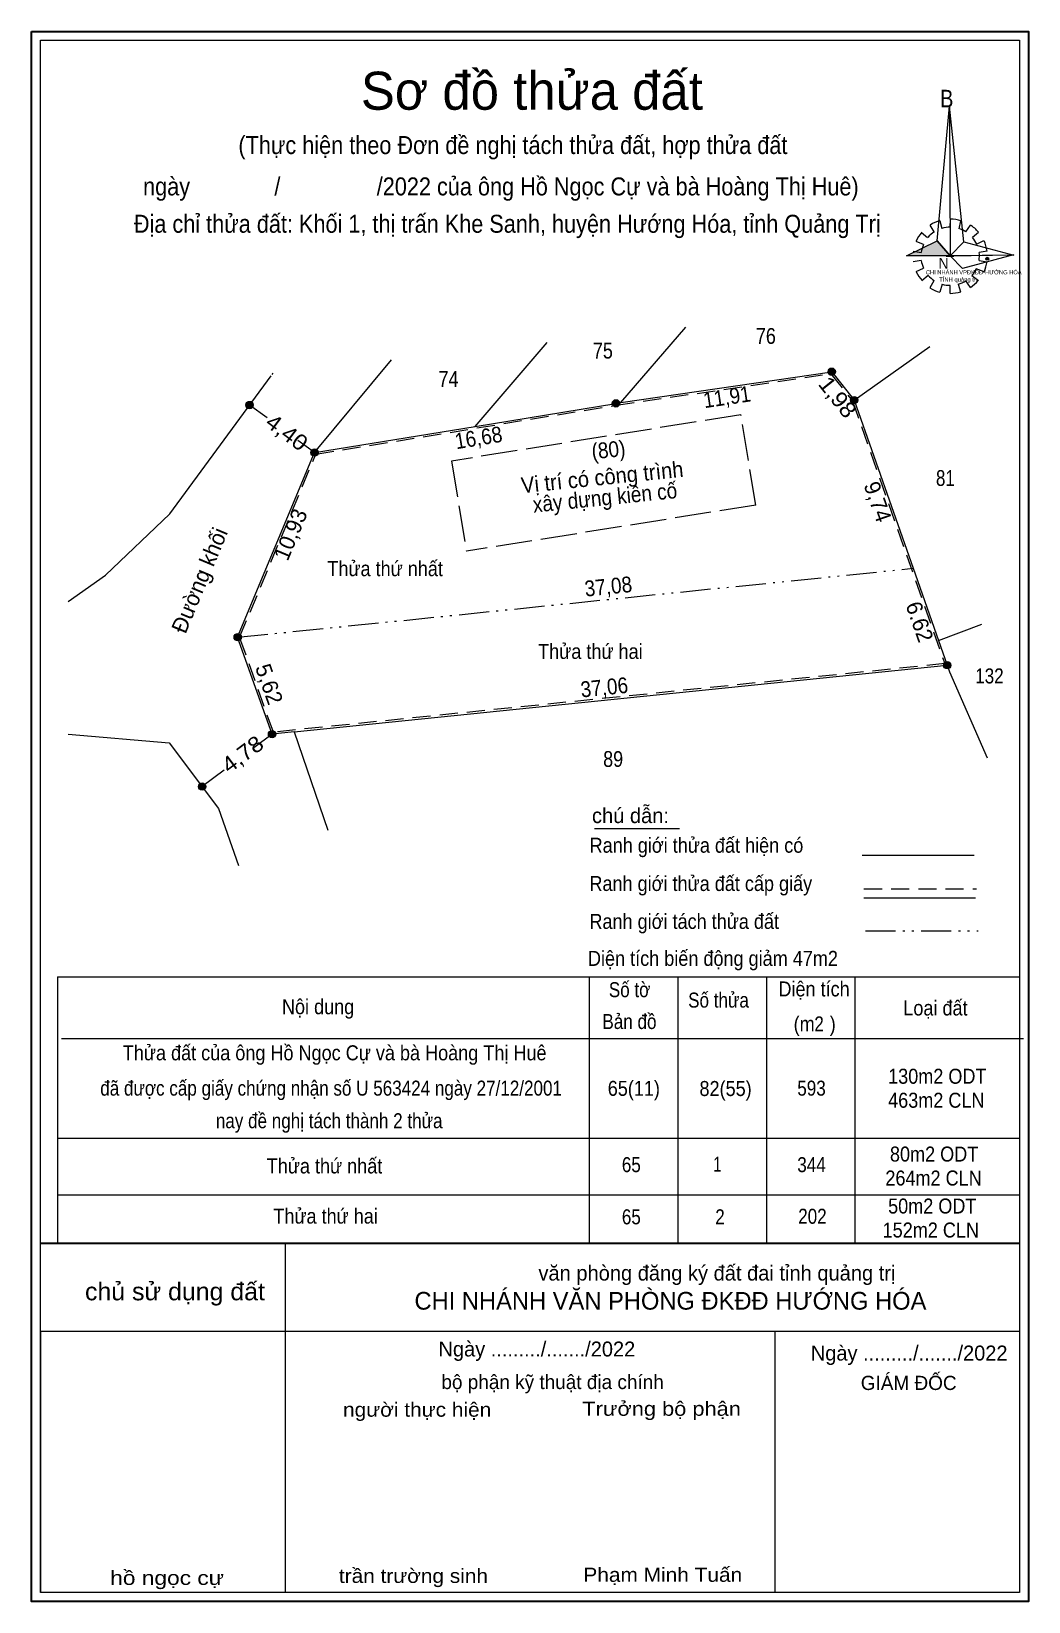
# Model space of a CAD drawing. Header units: metres. Extents: x 551867.3 to 551921.8, y 1840013.1 to 1840098.9.
import ezdxf
from ezdxf.enums import TextEntityAlignment as Align

# ---------------------------------------------------------------- set-up
doc = ezdxf.new("R2010")
doc.units = ezdxf.units.M
doc.header["$LTSCALE"] = 0.33
doc.header["$PDMODE"] = 32
doc.header["$PDSIZE"] = 0.165
for name, pattern in [('DASH_DOUBLE_DOT', [9.2, 5, -1.2, 0.3, -1.2, 0.3, -1.2]), ('LONG_DASHED', [7.5, 6, -1.5]), ('MEDIUM_DASHED', [4.5, 3, -1.5])]:
    doc.linetypes.add(name, pattern=pattern)
for name, color, linetype, lineweight in [('1', 7, 'Continuous', 13), ('10', 7, 'Continuous', 13), ('17', 7, 'Continuous', 13), ('20', 7, 'Continuous', 13), ('22', 7, 'Continuous', 13), ('4', 7, 'LONG_DASHED', 13), ('5', 7, 'Continuous', 35), ('6', 7, 'Continuous', 13), ('61', 7, 'Continuous', 13), ('63', 7, 'DASH_DOUBLE_DOT', 13), ('8', 7, 'MEDIUM_DASHED', 13), ('9', 7, 'DASH_DOUBLE_DOT', 13)]:
    doc.layers.add(name, color=color, linetype=linetype, lineweight=lineweight)
doc.layers.add('2', color=7, linetype='Continuous')
doc.layers.add('7', color=7, linetype='Continuous')

msp = doc.modelspace()

# ---------------------------------------------------------------- hatches: boundary and pattern name
at = {"layer": '1'}
msp.add_hatch(color=256, dxfattribs=at).paths.add_polyline_path([(551915.09, 1840086.67), (551916.75, 1840087.49), (551917.46, 1840086.67)])
at = {"layer": '20'}
for points in [[(551911.2, 1840080.34, 1), (551910.8, 1840080.34, 1)], [(551899.42, 1840078.61, 1), (551899.02, 1840078.61, 1)], [(551912.43, 1840078.79, 1), (551912.03, 1840078.79, 1)], [(551879.4131, 1840078.5195, 1), (551879.0131, 1840078.5195, 1)], [(551882.96, 1840075.92, 1), (551882.56, 1840075.92, 1)], [(551878.763, 1840065.8332, 1), (551878.363, 1840065.8332, 1)], [(551878.763, 1840065.8332, 1), (551878.363, 1840065.8332, 1)], [(551917.5088, 1840064.3012, 1), (551917.1088, 1840064.3012, 1)], [(551880.6375, 1840060.5394, 1), (551880.2375, 1840060.5394, 1)], [(551876.817, 1840057.674, 1), (551876.417, 1840057.674, 1)]]:
    msp.add_hatch(color=256, dxfattribs=at).paths.add_polyline_path(points)

# ---------------------------------------------------------------- linework, layer by layer
at = {"layer": '1'}
for p, q in [((551916.6, 1840087.98), (551916.37, 1840088.34)), ((551916.91, 1840088.59), (551917.01, 1840088.16)), ((551917.46, 1840088.23), (551917.48, 1840088.67)), ((551918.04, 1840088.59), (551917.94, 1840088.15)), ((551918.33, 1840087.98), (551918.57, 1840088.34)), ((551916.01, 1840087.29), (551915.61, 1840087.46)), ((551915.91, 1840087.95), (551916.23, 1840087.67)), ((551919.01, 1840087.95), (551918.68, 1840087.68)), ((551918.91, 1840087.31), (551919.31, 1840087.5)), ((551915.44, 1840086.92), (551915.88, 1840086.85)), ((551917.25, 1840086.66), (551917.67, 1840086.66)), ((551919.49, 1840086.92), (551919.05, 1840086.85)), ((551915.88, 1840086.41), (551915.44, 1840086.34)), ((551915.61, 1840085.81), (551916.01, 1840086)), ((551919.32, 1840085.79), (551918.89, 1840085.96)), ((551919.05, 1840086.41), (551919.49, 1840086.34)), ((551916.27, 1840085.59), (551915.93, 1840085.31)), ((551916.37, 1840084.94), (551916.59, 1840085.32)), ((551917.04, 1840085.12), (551916.91, 1840084.69)), ((551917.46, 1840084.62), (551917.46, 1840085.05)), ((551917.9, 1840085.12), (551918.03, 1840084.7)), ((551918.57, 1840084.94), (551918.33, 1840085.31)), ((551918.65, 1840085.59), (551919.01, 1840085.32)), ((551880.17, 1840077.82), (551879.21, 1840078.52)), ((551882.76, 1840075.92), (551881.85, 1840076.59)), ((551880.44, 1840060.54), (551879.44, 1840059.79)), ((551877.83, 1840058.58), (551876.62, 1840057.67)), ((551868.73, 1840047.28), (551868.73, 1840032.73)), ((551868.73, 1840047.28), (551921.26, 1840047.28)), ((551897.76, 1840047.28), (551897.76, 1840032.73)), ((551902.59, 1840047.28), (551902.59, 1840032.73)), ((551907.43, 1840047.28), (551907.43, 1840032.73)), ((551912.27, 1840047.28), (551912.27, 1840032.73)), ((551868.94, 1840043.91), (551921.47, 1840043.91)), ((551868.73, 1840038.46), (551921.26, 1840038.46)), ((551868.73, 1840035.38), (551921.26, 1840035.38)), ((551871.35, 1840032.73), (551921.26, 1840032.73)), ((551881.16, 1840032.73), (551881.16, 1840013.64)), ((551867.3, 1840032.26), (551867.3, 1840013.15)), ((551867.79, 1840027.93), (551921.26, 1840027.93)), ((551867.79, 1840027.93), (551867.79, 1840013.64)), ((551907.89, 1840027.93), (551907.89, 1840013.64))]:
    msp.add_line(p, q, dxfattribs=at)
at = {"layer": '1', "lineweight": 35}
msp.add_line((551867.79, 1840032.73), (551921.26, 1840032.73), dxfattribs=at)
at = {"layer": '1'}
for points in [[(551917.44, 1840094.84), (551917.46, 1840086.67), (551916.75, 1840087.49)], [(551917.44, 1840094.84), (551917.46, 1840086.67), (551918.21, 1840087.43)], [(551915.09, 1840086.67), (551916.75, 1840087.49), (551917.46, 1840086.67)], [(551920.95, 1840086.7), (551917.46, 1840086.67), (551918.21, 1840087.43)], [(551920.92, 1840086.72), (551918.15, 1840085.97), (551917.46, 1840086.67)]]:
    msp.add_lwpolyline(points, close=True, dxfattribs=at)
for centre, major_axis, start_param, end_param in [((551917.469, 1840086.6454), (2.0355, 0), 1.8495599, 2.1390092), ((551917.469, 1840086.6454), (1.5953, 0), 1.5698559, 1.8561107), ((551917.469, 1840086.6454), (2.0355, 0), 1.2792421, 1.5633222), ((551917.469, 1840086.6454), (2.0355, 0), 0.7105624, 0.9968723), ((551917.469, 1840086.6454), (2.0355, 0), 2.4395818, 2.7240025), ((551917.469, 1840086.6454), (1.5953, 0), 2.1337354, 2.4449626), ((551917.469, 1840086.6454), (1.5953, 0), 1.0027091, 1.2755622), ((551917.469, 1840086.6454), (1.5953, 0), 0.4267838, 0.7064646), ((551917.469, 1840086.6454), (2.0355, 0), 0.1390515, 0.4339332), ((551917.469, 1840086.6454), (1.5953, 0), 2.7236855, 3.0151582), ((551917.469, 1840086.6454), (1.5953, 0), 6.1355839, 6.4161846), ((551917.469, 1840086.6454), (2.0355, 0), 3.5698864, 3.8569187), ((551917.469, 1840086.6454), (1.5953, 0), 3.2822995, 3.5610505), ((551917.469, 1840086.6454), (1.5953, 0), 5.5613733, 5.8395144), ((551917.469, 1840086.6454), (2.0355, 0), 5.8523029, 6.1383965), ((551917.469, 1840086.6454), (1.5953, 0), 3.8607757, 4.1325826), ((551917.4573, 1840086.6333), (2.0355, 0), 4.1470906, 4.4365931), ((551917.469, 1840086.6454), (1.5953, 0), 4.4385468, 4.71314), ((551917.469, 1840086.6454), (1.5953, 0), 4.9908713, 5.2893316), ((551917.469, 1840086.6454), (2.0355, 0), 5.2856142, 5.567987), ((551917.469, 1840086.6454), (2.0355, 0), 4.7130101, 4.9976105)]:
    msp.add_ellipse(centre, major_axis=major_axis, ratio=0.995001, start_param=start_param, end_param=end_param, dxfattribs=at)
msp.add_point((551919.49, 1840086.51), dxfattribs=at)
at = {"layer": '10'}
for p, q in [((551899.49, 1840078.65), (551903.04, 1840082.78)), ((551891.53, 1840077.35), (551895.46, 1840081.93)), ((551912.23, 1840078.79), (551916.36, 1840081.71)), ((551882.76, 1840075.92), (551886.96, 1840080.99)), ((551882.76, 1840075.92), (551891.53, 1840077.35)), ((551916.83, 1840065.66), (551919.2, 1840066.54)), ((551916.83, 1840065.66), (551917.31, 1840064.3)), ((551881.65, 1840060.66), (551917.31, 1840064.3)), ((551881.65, 1840060.66), (551883.49, 1840055.29))]:
    msp.add_line(p, q, dxfattribs=at)
for points in [[(551899.49, 1840078.65), (551911, 1840080.34), (551912.23, 1840078.79)], [(551912.23, 1840078.79), (551915.45, 1840069.6), (551916.83, 1840065.66)], [(551891.53, 1840077.35), (551899.22, 1840078.61), (551899.49, 1840078.65)], [(551881.65, 1840060.66), (551880.44, 1840060.54), (551878.56, 1840065.83), (551882.76, 1840075.92)], [(551917.31, 1840064.3), (551917.44, 1840063.94), (551919.49, 1840059.24)]]:
    msp.add_lwpolyline(points, dxfattribs=at)
at = {"layer": '17'}
msp.add_line((551898.05, 1840055.38), (551902.69, 1840055.38), dxfattribs=at)
at = {"layer": '20'}
for centre in [(551911, 1840080.34), (551899.22, 1840078.61), (551912.23, 1840078.79), (551879.2131, 1840078.5195), (551882.76, 1840075.92), (551878.563, 1840065.8332), (551878.563, 1840065.8332), (551917.3088, 1840064.3012), (551880.4375, 1840060.5394), (551876.617, 1840057.674)]:
    msp.add_circle(centre, 0.2, dxfattribs=at)
at = {"layer": '22'}
for p, q in [((551874.86, 1840072.58), (551880.39, 1840080.12)), ((551869.3, 1840060.53), (551874.82, 1840060.07))]:
    msp.add_line(p, q, dxfattribs=at)
for points in [[(551869.3, 1840067.79), (551871.34, 1840069.22), (551874.86, 1840072.58)], [(551874.82, 1840060.07), (551877.52, 1840056.47), (551878.6, 1840053.36)]]:
    msp.add_lwpolyline(points, dxfattribs=at)
at = {"layer": '4'}
for p, q in [((551906.04, 1840077.99), (551890.24, 1840075.46)), ((551906.85, 1840073.05), (551906.04, 1840077.99)), ((551890.24, 1840075.46), (551891.05, 1840070.53)), ((551906.85, 1840073.05), (551891.05, 1840070.53))]:
    msp.add_line(p, q, dxfattribs=at)
at = {"layer": '5'}
msp.add_lwpolyline([(551867.31, 1840098.93), (551921.75, 1840098.93), (551921.75, 1840013.15), (551867.31, 1840013.15)], close=True, dxfattribs=at)
at = {"layer": '5', "lineweight": 13}
msp.add_lwpolyline([(551921.26, 1840032.73), (551921.26, 1840013.64), (551867.79, 1840013.64), (551867.79, 1840098.45), (551921.26, 1840098.45)], close=True, dxfattribs=at)
at = {"layer": '6'}
for p, q in [((551912.66, 1840053.93), (551918.77, 1840053.93)), ((551912.76, 1840051.6), (551918.86, 1840051.6))]:
    msp.add_line(p, q, dxfattribs=at)
at = {"layer": '6', "linetype": 'MEDIUM_DASHED'}
msp.add_line((551912.76, 1840052.09), (551918.91, 1840052.09), dxfattribs=at)
at = {"layer": '61'}
msp.add_line((551880.49, 1840080.26), (551880.43, 1840080.18), dxfattribs=at)
at = {"layer": '63'}
msp.add_line((551912.84, 1840049.79), (551918.99, 1840049.79), dxfattribs=at)
at = {"layer": '8'}
msp.add_lwpolyline([(551878.67, 1840065.83), (551882.83, 1840075.83), (551899.24, 1840078.51), (551910.96, 1840080.23), (551912.14, 1840078.74), (551917.17, 1840064.39), (551880.51, 1840060.65)], close=True, dxfattribs=at)
at = {"layer": '9'}
msp.add_line((551878.56, 1840065.83), (551915.45, 1840069.6), dxfattribs=at)

# ---------------------------------------------------------------- texts
at = {"layer": '1'}
msp.add_text('Sơ đồ thửa đất', height=2.079, dxfattribs=at).set_placement((551894.63, 1840094.65), align=Align.CENTER)
for s, height, width, p in [('B', 0.9584, 0.85, (551916.92, 1840094.78)), ('N', 0.5989, 0.95, (551916.83, 1840085.96)), ('CHI NHÁNH VPĐKĐĐ-HƯỚNG HÓA', 0.2266, 0.95, (551916.14, 1840085.66)), ('TỈNH quảng trị', 0.2267, 1.05, (551916.87, 1840085.26))]:
    msp.add_text(s, height=height, dxfattribs=dict(at, width=width)).set_placement(p)
for s, height, p in [('văn phòng đăng ký đất đai tỉnh quảng trị', 0.8194, (551914.48, 1840030.69)), ('CHI NHÁNH VĂN PHÒNG ĐKĐĐ HƯỚNG HÓA', 0.9677, (551916.17, 1840029.1)), ('GIÁM ĐỐC', 0.7741, (551917.82, 1840024.71)), ('bộ phận kỹ thuật địa chính', 0.7741, (551901.83, 1840024.76))]:
    msp.add_text(s, height=height, dxfattribs=at).set_placement(p, align=Align.RIGHT)
for s, height, width, p in [('chủ sử dụng đất', 0.9677, 1.05, (551880.05, 1840029.61)), ('người thực hiện', 0.7741, 1.1, (551892.41, 1840023.25)), ('Trưởng bộ phận', 0.7741, 1.15, (551906.04, 1840023.3)), ('hồ ngọc cự', 0.7727, 1.2, (551877.81, 1840014.06)), ('trần trường sinh', 0.7727, 1.1, (551892.23, 1840014.17)), ('Phạm Minh Tuấn', 0.7741, 1.1, (551906.11, 1840014.23))]:
    msp.add_text(s, height=height, dxfattribs=dict(at, width=width)).set_placement(p, align=Align.RIGHT)
at = {"layer": '2'}
for s, height, width, p in [('76', 0.863, 0.85, (551907.95, 1840081.86)), ('75', 0.863, 0.85, (551899.05, 1840081.06)), ('74', 0.863, 0.85, (551890.62, 1840079.51)), ('81', 0.863, 0.8, (551917.72, 1840074.1)), ('132', 0.8198, 0.85, (551920.39, 1840063.31)), ('89', 0.863, 0.85, (551899.61, 1840058.75))]:
    msp.add_text(s, height=height, dxfattribs=dict(at, width=width)).set_placement(p, align=Align.RIGHT)
for s, height, rotation, width, p in [('1,98', 0.863, 308.434, 1.1, (551910.9848, 1840078.6832)), ('11,91', 0.863, 8.355, 0.9, (551905.3423, 1840078.5354)), ('4,40', 0.863, 323.221, 1.1, (551880.9917, 1840076.6813)), ('16,68', 0.863, 9.282, 0.9, (551891.7854, 1840076.3117)), ('(80)', 0.8629, 5.825, 0.9, (551898.8512, 1840075.647)), ('Vị trí có công trình ', 0.8629, 5.825, 0.95, (551898.6612, 1840074.1641)), ('xây dựng kiên cố', 0.8629, 5.825, 0.9, (551898.6612, 1840073.0401)), ('37,08', 0.863, 5.825, 0.9, (551898.8462, 1840068.1812)), ('37,06', 0.863, 5.825, 0.9, (551898.6262, 1840062.6722)), ('4,78', 0.863, 36.89, 1.1, (551879.086, 1840059.1001))]:
    msp.add_text(s, height=height, rotation=rotation, dxfattribs=dict(at, width=width)).set_placement(p, align=Align.CENTER)
for s, rotation, p in [('9,74', 289.317, (551913.1041, 1840073.0927)), ('10,93', 67.408, (551881.8448, 1840071.2792)), ('6.62', 289.317, (551915.3924, 1840066.5377)), ('5,62', 289.499, (551879.8757, 1840063.129))]:
    msp.add_text(s, height=0.863, rotation=rotation, dxfattribs=at).set_placement(p, align=Align.CENTER)
msp.add_text('Đường khối', height=0.863, rotation=67.408, dxfattribs=at).set_placement((551875.71, 1840065.97))
at = {"layer": '6'}
for s, width, p in [('Thửa thứ nhất', 0.9, (551883.46, 1840069.17)), ('Thửa thứ hai', 0.9, (551894.97, 1840064.65)), ('Ranh giới thửa đất hiện có ', 0.9, (551897.78, 1840054.06)), ('Ranh giới thửa đất cấp giấy', 0.9, (551897.77, 1840051.97)), ('Ranh giới tách thửa đất', 0.9, (551897.77, 1840049.9)), ('Diện tích biến động giảm 47m2', 0.9, (551897.69, 1840047.88)), ('Số tờ', 0.85, (551898.83, 1840046.17)), ('Diện tích', 0.9, (551908.09, 1840046.21)), ('Số thửa', 0.85, (551903.16, 1840045.6)), ('Nội dung', 0.9, (551880.98, 1840045.24)), ('Bản đồ', 0.85, (551898.48, 1840044.43)), ('Loại đất', 0.9, (551914.91, 1840045.17)), ('(m   )', 0.9, (551908.92, 1840044.3)), ('2', 0.85, (551910.05, 1840044.3)), ('Thửa đất của ông Hồ Ngọc Cự và bà Hoàng Thị Huê', 0.9, (551872.29, 1840042.72)), ('130m2 ODT', 0.9, (551914.08, 1840041.44)), (' đã được cấp giấy chứng nhận số U 563424 ngày 27/12/2001', 0.85, (551870.8, 1840040.79)), ('65(11)', 0.9, (551898.77, 1840040.78)), ('82(55)', 0.9, (551903.78, 1840040.77)), ('593', 0.85, (551909.12, 1840040.79)), ('463m2 CLN', 0.9, (551914.08, 1840040.13)), ('nay đề nghị tách thành 2 thửa', 0.85, (551877.37, 1840039.01)), ('80m2 ODT', 0.9, (551914.18, 1840037.19)), ('Thửa thứ nhất', 0.9, (551880.15, 1840036.54)), ('65', 0.85, (551899.54, 1840036.61)), ('1', 0.7, (551904.54, 1840036.64)), ('344', 0.85, (551909.12, 1840036.61)), ('264m2 CLN', 0.9, (551913.93, 1840035.88)), ('50m2 ODT', 0.9, (551914.08, 1840034.35)), ('Thửa thứ hai', 0.9, (551880.51, 1840033.8)), ('65', 0.85, (551899.54, 1840033.76)), ('2', 0.85, (551904.64, 1840033.76)), ('202', 0.85, (551909.17, 1840033.79)), ('152m2 CLN', 0.9, (551913.78, 1840033.04))]:
    msp.add_text(s, height=0.8194, dxfattribs=dict(at, width=width)).set_placement(p)
msp.add_text('chú dẫn:', height=0.8194, dxfattribs=at).set_placement((551897.91, 1840055.68))
for p in [(551894.9, 1840026.54), (551915.23, 1840026.32)]:
    msp.add_text('Ngày ........./......./2022', height=0.8165, dxfattribs=at).set_placement(p, align=Align.CENTER)
at = {"layer": '7', "width": 0.9}
for s, p in [('(Thực hiện theo Đơn đề nghị tách thửa đất, hợp thửa đất ', (551893.755, 1840092.23)), ('ngày              /                /2022 của ông Hồ Ngọc Cự và bà Hoàng Thị Huê)', (551892.935, 1840089.97)), ('Địa chỉ thửa đất: Khối 1, thị trấn Khe Sanh, huyện Hướng Hóa, tỉnh Quảng Trị', (551893.285, 1840087.93))]:
    msp.add_text(s, height=0.9833, dxfattribs=at).set_placement(p, align=Align.CENTER)

doc.saveas('drawing.dxf')
